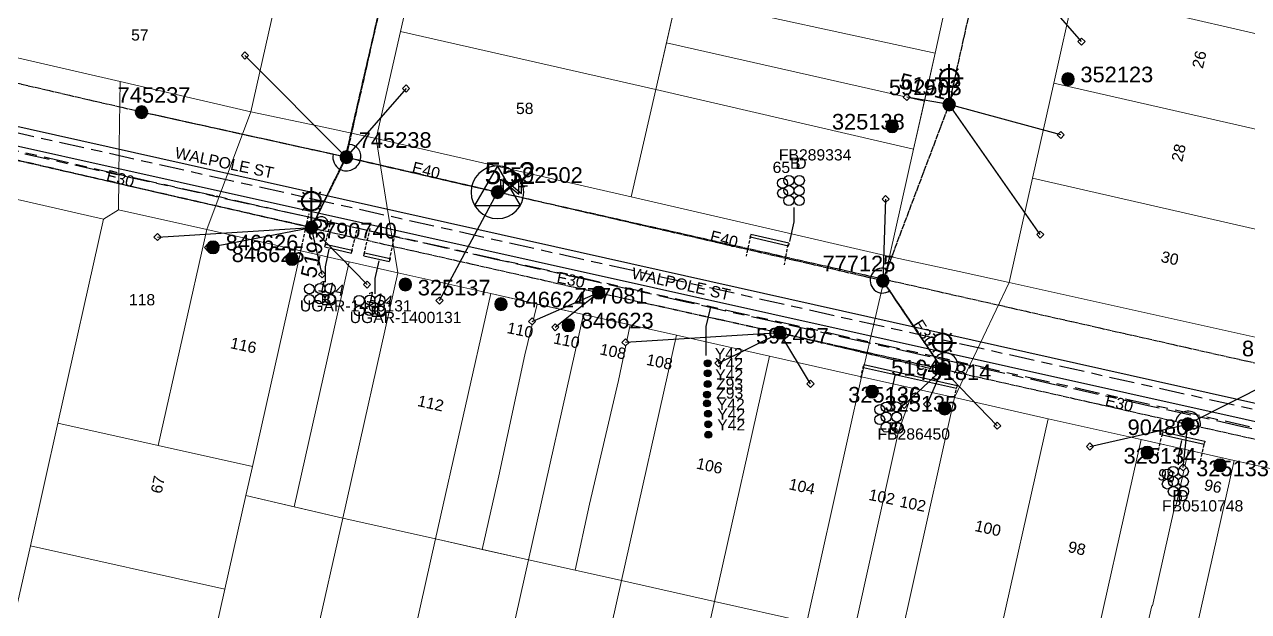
# Model space of a CAD drawing. Header units: metres. Extents: x 311347 to 316656, y 6252667 to 6255486.
# Drawn here: x 313749 to 313944.8, y 6254900.8 to 6254994.7 of the extents above; entities that cross this region are included whole.
import ezdxf
from ezdxf.enums import TextEntityAlignment as Align

# ---------------------------------------------------------------- set-up
doc = ezdxf.new("R2010")
doc.units = ezdxf.units.M
for name, pattern in [('Cable Exist OH', [1, 1, 0]), ('Cable Exist UG', [8.2, 4, -1.2, 1.8, -1.2]), ('DASHED', [0.75, 0.5, -0.25])]:
    doc.linetypes.add(name, pattern=pattern)
doc.layers.get('0').update_dxf_attribs({"color": 6})
doc.layers.add('Cadastre Land Parcels_SP_EXT', color=9, linetype='Continuous', lineweight=5)
doc.layers.add('Cadastre Roads_SP_EXT', color=7, linetype='Continuous', lineweight=5)
for name, color, linetype in [('Duct_SP_EXT', 7, 'Continuous'), ('Equip_LV_EXT', 7, 'Continuous'), ('Equip_SP_SL_EXT', 7, 'Continuous'), ('Mains_HV_EXT', 7, 'Continuous'), ('Mains_LV_EXT', 7, 'Continuous'), ('Mains_SL_EXT', 7, 'Continuous'), ('Mains_TR_EXT', 7, 'Continuous'), ('Services_SP_EXT', 7, 'Continuous'), ('Sub_SP_TR_HV_LV_EXT', 7, 'Continuous'), ('SupportsOH_SP_TR_HV_LV_SL_EXT', 7, 'Continuous'), ('Trench_SP_EXT', 7, 'Continuous')]:
    doc.layers.add(name, color=color, linetype=linetype)
doc.layers.add('UNKNOWN_FEATURES', color=1, linetype='DASHED', plot=False)
doc.styles.add('iecARIAL', font='arial.ttf', dxfattribs={"height": 2})
doc.styles.add('POLE_LABEL', font='arial.ttf')
doc.styles.get("Standard").update_dxf_attribs({"font": 'arial.ttf'})
doc.linetypes.add('Cable P UG', pattern='A,6,-0.5,["P",Standard,S=1.7,R=0,X=0.5,Y=-1],-2.9', length=9.4)

# ---------------------------------------------------------------- blocks, each defined once
blk = doc.blocks.new('SUB_POLE_EXT')
blk.add_wipeout([(0, 4.22), (0.42, 4.2), (0.83, 4.14), (1.21, 4.05), (1.62, 3.9), (1.99, 3.72), (2.35, 3.51), (2.68, 3.26), (2.99, 2.99), (3.28, 2.66), (3.52, 2.34), (3.76, 1.92), (3.9, 1.62), (4.04, 1.23), (4.18, 0.63), (4.22, 0), (4.18, -0.61), (4.06, -1.15), (3.9, -1.62), (3.58, -2.24), (3.22, -2.73), (2.97, -3.01), (2.68, -3.26), (2.36, -3.5), (2, -3.72), (1.64, -3.89), (1.25, -4.03), (0.82, -4.14), (0.42, -4.2), (0, -4.22), (-0.41, -4.2), (-0.8, -4.15), (-1.21, -4.05), (-1.62, -3.9), (-1.99, -3.73), (-2.35, -3.51), (-2.68, -3.26), (-2.96, -3.02), (-3.23, -2.72), (-3.51, -2.35), (-3.71, -2.01), (-3.91, -1.6), (-4.05, -1.21), (-4.16, -0.76), (-4.22, -0.14), (-4.21, 0.39), (-4.14, 0.83), (-4.03, 1.27), (-3.9, 1.63), (-3.71, 2.02), (-3.5, 2.37), (-3.28, 2.67), (-2.99, 2.99), (-2.68, 3.27), (-2.33, 3.52), (-1.98, 3.73), (-1.63, 3.9), (-1.2, 4.05), (-0.78, 4.15), (-0.4, 4.21)])
blk.add_line((2.16, 0.48), (2.16, 0.48, 0))
blk.add_lwpolyline([(-4.22, 0, 1), (4.22, 0, 1)], format="xyb", close=True)
blk.add_lwpolyline([(2.14, 0.52), (0, 4.22), (-3.66, -2.11), (3.66, -2.11)], close=True)
for tag, height, flags, p in [('ASSET_NUM', 3.5, 8, (2, 2)), ('STREET_CODE', 0.2, 9, (1.5, 0)), ('CONSTRUCTED_VOLTAGE', 0.2, 9, (1.5, -0.2)), ('OPERATING_VOLTAGE', 0.2, 9, (1.5, -0.6)), ('OPERATED_BY', 0.2, 9, (1.5, -0.8)), ('ORIENTATION', 0.2, 9, (1.5, -1.2)), ('OWNED_BY', 0.2, 9, (1.5, -1.4)), ('SECONDARY_VOLTAGE', 0.2, 9, (1.5, -1.6)), ('STATE', 0.2, 9, (1.5, -1.8)), ('SUBSTATION_TYPE', 0.2, 9, (1.5, -2)), ('NO_PHASES', 0.2, 9, (1.5, -0.4)), ('MAINTAINED_BY', 0.2, 9, (1.5, -1)), ('STREETNAME', 0.2, 9, (1.5, -2.8)), ('SUBURB', 0.2, 9, (1.5, -3)), ('Z', 0.2, 1, (1.5, -3.4)), ('USAGE', 0.2, 9, (1.5, -2.2)), ('LEGEND', 0.2, 9, (1.5, -2.4)), ('LOCATION', 0.2, 9, (1.5, -2.6)), ('NOTES', 0.2, 9, (1.5, -3.2))]:
    blk.add_attdef(tag, text='', height=height, dxfattribs=dict(flags=flags)).set_placement(p, align=Align.MIDDLE_LEFT)
blk = doc.blocks.new('DUCT_EXT')
blk.add_circle((0, 0.8), 0.8)
at = {"flags": 1}
blk.add_attdef('Z', (0, 0), '', height=0.2, dxfattribs=at)
at = {"flags": 9}
for tag, p in [('DUCT_CODE', (0, 0)), ('XSECT_TYPE', (0, -0.2)), ('STATE', (0, -0.6)), ('FB_REFERENCE', (0, -0.4)), ('NOTES', (0, -0.8))]:
    blk.add_attdef(tag, text='', height=0.2, dxfattribs=at).set_placement(p, align=Align.MIDDLE_LEFT)
blk = doc.blocks.new('LV_OH_LINKS_DISTFUSE_EXT')
for p, q in [((0, 0), (0.96, 0)), ((3.84, 0), (4.8, 0))]:
    blk.add_line(p, q)
blk.add_lwpolyline([(3.84, -1.2), (3.84, 1.2), (0.96, -1.2), (0.96, 1.2)], close=True)
at = {"flags": 9}
for tag, p in [('ACTUAL_STATUS', (0, 0)), ('CONSTRUCTED_VOLTAGE', (0, -0.2)), ('OPERATING_VOLTAGE', (0, -0.6)), ('ORIENTATION', (0, -0.8)), ('OWNED_BY', (0, -1)), ('STATE', (0, -1.2)), ('SWITCH_TYPE', (0, -1.4)), ('NO_PHASES', (0, -0.4)), ('USAGE', (0, -1.6)), ('NOTES', (0, -1.8))]:
    blk.add_attdef(tag, text='', height=0.2, dxfattribs=at).set_placement(p, align=Align.MIDDLE_LEFT)
at = {"flags": 1}
blk.add_attdef('Z', (0, 0), '', height=0.2, dxfattribs=at)
blk = doc.blocks.new('SL_LANTERN_EXT')
at = {"lineweight": 40}
for p, q in [((0, 1.97), (0, 6.47)), ((-2.25, 4.22), (2.25, 4.22)), ((-1.46, 5.68), (-1.06, 5.28)), ((1.46, 5.68), (1.06, 5.28)), ((-1.46, 2.76), (-1.06, 3.16)), ((0, 0), (0, 2.72)), ((1.46, 2.76), (1.06, 3.16))]:
    blk.add_line(p, q, dxfattribs=at)
blk.add_circle((0, 4.22), 1.5, dxfattribs=at)
at = {"style": 'iecARIAL', "flags": 8}
blk.add_attdef('ASSET_NUM', (1.5, 1.5), '', height=2.5, dxfattribs=at)
for tag, p, height, flags in [('OPERATING_VOLTAGE', (0.98, -1.65), 0.2, 9), ('ORIENTATION', (0.98, -1.85), 0.2, 9), ('OWNED_BY', (0.98, -2.05), 0.2, 9), ('CONSTRUCTED_VOLTAGE', (0.98, -0.65), 0.2, 9), ('CONTROL_TYPE', (0.98, -0.85), 0.2, 9), ('LANTERN_PURPOSE', (0.98, -1.05), 0.2, 9), ('LANTERN_TYPE', (0.98, -1.25), 0.2, 9), ('NO_PHASES', (0.98, -1.45), 0.2, 9), ('LNUMBER', (2.18, -3.25), 2.5, 8), ('STATE', (0.98, -2.25), 0.2, 9), ('USAGE', (0.98, -2.45), 0.2, 9), ('CEXIST', (0.98, -2.65), 0.2, 9), ('CNEW', (0.98, -2.85), 0.2, 9), ('CNUMBER', (0.98, -3.05), 0.2, 9), ('CREMOVE', (0.98, -3.25), 0.2, 9), ('CREPLACE', (0.98, -3.45), 0.2, 9), ('LKINGHEIGHT', (0.98, -3.65), 0.2, 9), ('LBRACKET', (0.98, -3.85), 0.2, 9), ('LBRACKETVOCAB', (0.98, -4.05), 0.2, 9), ('LCATEGORY', (0.98, -4.25), 0.2, 9), ('LCHARGE1', (0.98, -4.45), 0.2, 9), ('LCHARGE1PERCENT', (0.98, -4.65), 0.2, 9), ('LCHARGE2', (0.98, -4.85), 0.2, 9), ('LCHARGE2PERCENT', (0.98, -5.05), 0.2, 9), ('LCHARGE3', (0.98, -5.25), 0.2, 9), ('LCHARGE3PERCENT', (0.98, -5.45), 0.2, 9), ('LEXIST', (0.98, -5.65), 0.2, 9), ('LLAMP', (0.98, -5.85), 0.2, 9), ('LLAMPVOCAB', (0.98, -6.05), 0.2, 9), ('LMAST', (0.98, -6.25), 0.2, 9), ('LMASTVOCAB', (0.98, -6.45), 0.2, 9), ('LNEW', (0.98, -6.65), 0.2, 9), ('LANTNUMBER', (0.98, -6.85), 0.2, 9), ('LOUTREACH', (0.98, -7.25), 0.2, 9), ('LOUTREACHVOCAB', (0.98, -7.45), 0.2, 9), ('LRATECODE', (0.98, -7.65), 0.2, 9), ('LREMOVE', (0.98, -7.85), 0.2, 9), ('STREETNAME', (0.98, -9.25), 0.2, 9), ('SUBURB', (0.98, -9.45), 0.2, 1), ('LREPLACE', (0.98, -8.05), 0.2, 9), ('LTYPE', (0.98, -8.25), 0.2, 9), ('LTYPEVOCAB', (0.98, -8.45), 0.2, 9), ('LEGEND', (0.98, -8.65), 0.2, 9), ('LOCATION', (0.98, -8.85), 0.2, 9), ('NOTES', (0.98, -9.05), 0.2, 9)]:
    blk.add_attdef(tag, p, '', height=height, dxfattribs=dict(flags=flags))
blk = doc.blocks.new('CCP_EXT')
at = {"flags": 9}
for tag, p in [('STATE', (0, -1.8)), ('NOTES', (0, -2))]:
    blk.add_attdef(tag, text='', height=0.2, dxfattribs=at).set_placement(p, align=Align.MIDDLE_LEFT)
blk.add_wipeout([(0, 0.57), (0.57, 0), (0, -0.57), (-0.57, 0)])
blk.add_lwpolyline([(-0.57, 0), (0, 0.57), (0.57, 0), (0, -0.57), (-0.57, 0)])
at = {"flags": 1}
blk.add_attdef('Z', (0, 0), '', height=0.2, dxfattribs=at)
at = {"flags": 9}
for tag, p in [('CCP_TYPE', (0, 0)), ('CONSTRUCTED_VOLTAGE', (0, -0.2)), ('OPERATING_VOLTAGE', (0, -0.6)), ('ORIENTATION', (0, -0.8)), ('OWNED_BY', (0, -1)), ('NO_PHASES', (0, -0.4)), ('USAGE', (0, -1.2)), ('LEGEND', (0, -1.4)), ('LIFE_SUPPORT', (0, -1.6))]:
    blk.add_attdef(tag, text='', height=0.2, dxfattribs=at).set_placement(p, align=Align.MIDDLE_LEFT)
blk = doc.blocks.new('POLE_EXT')
blk.add_hatch(color=256).paths.add_polyline_path([(-1, 0, 1), (1, 0, 1)])
blk.add_lwpolyline([(-1, 0, 1), (1, 0, 1)], format="xyb", close=True)
for tag, height, flags, p in [('pNumber', 2.5, 8, (-17.84, 2.07)), ('OWNED_BY', 0.2, 9, (1.35, -0.4)), ('SPECIAL_USE', 0.2, 9, (1.35, -0.8)), ('STATE', 0.2, 9, (1.35, -1)), ('cLV', 0.2, 9, (1.35, -1.4)), ('hDepth', 0.2, 9, (1.35, -1.6)), ('hDia', 0.2, 9, (1.35, -1.8)), ('cHV', 0.2, 9, (1.35, -2)), ('PARENT', 0.2, 9, (1.35, -0.6)), ('USAGE', 0.2, 9, (1.35, -1.2)), ('cLinedev', 0.2, 9, (1.35, -3.4)), ('pExisting', 0.2, 9, (1.35, -3.8)), ('LBRACKET', 0.2, 9, (1.35, -2.2)), ('LExisting', 0.2, 9, (1.35, -2.4)), ('LANTNUMBER', 0.2, 9, (1.35, -2.6)), ('LOther', 0.2, 9, (1.35, -2.8)), ('LRemove', 0.2, 9, (1.35, -3)), ('LEGEND', 0.2, 9, (1.35, -3.2)), ('LOCATION', 0.2, 9, (1.35, -3.6)), ('PFNUMBER', 0.2, 9, (1.35, -4)), ('pFooting', 0.2, 9, (1.35, -4.4)), ('pNew', 0.2, 9, (1.35, -4.6)), ('pRelocate', 0.2, 9, (1.35, -5)), ('pRemove', 0.2, 9, (1.35, -5.2)), ('pReplace', 0.2, 9, (1.35, -5.4)), ('pStay', 0.2, 9, (1.35, -5.6)), ('pType', 0.2, 9, (1.35, -5.8)), ('NEWPFNUMBER', 0.2, 9, (1.35, -4.2)), ('cspan', 0.2, 9, (1.35, -6)), ('STREETNAME', 0.2, 9, (1.35, -6.2)), ('SUBURB', 0.2, 9, (1.35, -6.4)), ('OPERATED_BY', 0.2, 9, (1.36, -7.01)), ('NOTES', 0.2, 9, (1.35, -6.6)), ('MAINTAINED_BY', 0.2, 9, (1.36, -6.81))]:
    blk.add_attdef(tag, text='', height=height, dxfattribs=dict(flags=flags)).set_placement(p, align=Align.MIDDLE_LEFT)
at = {"style": 'POLE_LABEL'}
for tag, height, flags, p in [('ASSET_NUM', 2.5, 8, (2, 2)), ('STRUCTURE_PLANT_NUMBER', 0.2, 9, (1.35, 0.03)), ('STREET_CODE', 0.2, 9, (1.35, -0.2))]:
    blk.add_attdef(tag, text='', height=height, dxfattribs=dict(at, flags=flags)).set_placement(p, align=Align.MIDDLE_LEFT)
at = {"flags": 1}
blk.add_attdef('Z', (1.35, -7.33), '', height=0.2, dxfattribs=at)
blk = doc.blocks.new('End Shackle_EXT')
at = {"flags": 9}
for tag, p in [('USAGE', (0, -1.4)), ('NOTES', (0, -1.6))]:
    blk.add_attdef(tag, text='', height=0.2, dxfattribs=at).set_placement(p, align=Align.MIDDLE_LEFT)
blk.add_wipeout([(0, 0.25), (1.81, 0.25), (1.82, -0.25), (0, -0.25)])
blk.add_line((1.81, -1), (1.81, 1))
at = {"flags": 1}
blk.add_attdef('Z', (0, 0), '', height=0.2, dxfattribs=at)
at = {"flags": 9}
for tag, p in [('CONNECTOR_TYPE', (0, 0)), ('CONSTRUCTED_VOLTAGE', (0, -0.2)), ('OPERATING_VOLTAGE', (0, -0.6)), ('ORIENTATION', (0, -0.8)), ('OWNED_BY', (0, -1)), ('STATE', (0, -1.2)), ('NO_PHASES', (0, -0.4))]:
    blk.add_attdef(tag, text='', height=0.2, dxfattribs=at).set_placement(p, align=Align.MIDDLE_LEFT)
blk = doc.blocks.new('CABLE_LARGE_EXT')
h = blk.add_hatch(color=256)
edge = h.paths.add_edge_path()
edge.add_arc((0, 0.55), 0.55, 0, 360)
blk.add_circle((0, 0.55), 0.55)
at = {"flags": 1}
blk.add_attdef('Z', (0, 0), '', height=0.2, dxfattribs=at)
at = {"flags": 9}
for tag, p in [('COND_CODE', (0, 0)), ('STATE', (0, -0.4)), ('XSECT_SIZE', (0, -0.6)), ('FB_REFERENCE', (0, -0.2)), ('NOTES', (0, -0.8))]:
    blk.add_attdef(tag, text='', height=0.2, dxfattribs=at).set_placement(p, align=Align.MIDDLE_LEFT)

msp = doc.modelspace()

# ---------------------------------------------------------------- linework, layer by layer
at = {"layer": 'Cadastre Land Parcels_SP_EXT', "linetype": 'Continuous'}
for points in [[(313897.81, 6255004.29), (313856.69, 6255013.76), (313853.35, 6254999.13), (313894.68, 6254990.12), (313897.81, 6255004.29)], [(313964.7, 6255004.83), (313920.28, 6255014.97), (313916.93, 6254999.96), (313961.37, 6254989.71), (313964.7, 6255004.83)], [(313853.35, 6254999.13), (313812.41, 6255008.09), (313809.13, 6254993.6), (313850, 6254984.32), (313853.35, 6254999.13)], [(313788.9, 6254997.3), (313747.74, 6255006.83), (313744.03, 6254990.24), (313764.25, 6254985.56), (313785.19, 6254980.73), (313788.9, 6254997.3)], [(313961.37, 6254989.71), (313916.93, 6254999.96), (313913.66, 6254985.31), (313958.17, 6254975.17), (313961.37, 6254989.71)], [(313894.68, 6254990.12), (313853.35, 6254999.13), (313851.68, 6254991.74), (313892.97, 6254982.45), (313894.68, 6254990.12)], [(313892.97, 6254982.45), (313851.68, 6254991.74), (313850, 6254984.32), (313891.25, 6254974.75), (313892.97, 6254982.45)], [(313891.25, 6254974.75), (313850, 6254984.32), (313846.06, 6254967.1), (313887.4, 6254957.58), (313891.25, 6254974.75)], [(313958.17, 6254975.17), (313913.66, 6254985.31), (313910.27, 6254970.09), (313954.8, 6254959.9), (313958.17, 6254975.17)], [(313951.19, 6254943.51), (313954.8, 6254959.9), (313910.27, 6254970.09), (313906.55, 6254953.42), (313951.19, 6254943.51)], [(313778.11, 6254961.91), (313763.99, 6254965.06), (313761.6, 6254963.54), (313754.29, 6254930.92), (313770.36, 6254927.33), (313778.11, 6254961.91)], [(313793.17, 6254958.46), (313778.11, 6254961.91), (313770.36, 6254927.33), (313785.43, 6254923.96), (313793.17, 6254958.46)], [(313800.93, 6254956.72), (313793.17, 6254958.46), (313785.43, 6254923.97), (313784.38, 6254919.3), (313792.11, 6254917.51), (313800.93, 6254956.72)], [(313808.69, 6254954.98), (313800.93, 6254956.72), (313792.11, 6254917.51), (313799.88, 6254915.71), (313808.69, 6254954.98)], [(313823.56, 6254951.64), (313808.69, 6254954.98), (313799.88, 6254915.71), (313814.75, 6254912.37), (313823.56, 6254951.64)], [(313824.84, 6254922.48), (313829.04, 6254941.85), (313831, 6254949.97), (313823.56, 6254951.64), (313814.75, 6254912.37), (313822.19, 6254910.7), (313824.84, 6254922.48)], [(313838.43, 6254948.3), (313831, 6254949.97), (313829.04, 6254941.85), (313824.84, 6254922.48), (313822.19, 6254910.7), (313829.62, 6254909.03), (313838.43, 6254948.3)], [(313839.35, 6254917.95), (313844.04, 6254937.75), (313845.87, 6254946.63), (313838.43, 6254948.3), (313829.62, 6254909.03), (313837.06, 6254907.36), (313839.35, 6254917.95)], [(313853.3, 6254944.96), (313845.87, 6254946.63), (313844.04, 6254937.75), (313839.35, 6254917.95), (313837.06, 6254907.36), (313844.5, 6254905.7), (313853.3, 6254944.96)], [(313868.18, 6254941.63), (313853.3, 6254944.96), (313844.5, 6254905.7), (313859.37, 6254902.36), (313868.18, 6254941.63)], [(313882.88, 6254938.34), (313868.18, 6254941.63), (313859.37, 6254902.36), (313874.15, 6254899.06), (313882.88, 6254938.34)], [(313874.15, 6254899.06), (313881.7, 6254897.37), (313884.7, 6254911.05), (313888.83, 6254929.54), (313891.3, 6254936.46), (313882.88, 6254938.34), (313874.15, 6254899.06)], [(313881.7, 6254897.37), (313889.02, 6254895.73), (313897.81, 6254935), (313891.3, 6254936.46), (313888.83, 6254929.54), (313884.7, 6254911.05), (313881.7, 6254897.37)], [(313912.79, 6254931.61), (313897.81, 6254935), (313889.02, 6254895.73), (313903.98, 6254892.34), (313912.79, 6254931.61)], [(313770.36, 6254927.33), (313754.29, 6254930.92), (313749.89, 6254911.29), (313781.02, 6254904.33), (313784.38, 6254919.3), (313785.43, 6254923.96), (313770.36, 6254927.33)], [(313927.66, 6254928.27), (313912.79, 6254931.61), (313903.98, 6254892.34), (313918.85, 6254889.01), (313927.66, 6254928.27)], [(313935.22, 6254926.58), (313927.66, 6254928.27), (313918.85, 6254889.01), (313926.13, 6254887.37), (313929.35, 6254901.69), (313929.46, 6254901.67), (313932.99, 6254917.39), (313933.15, 6254917.36), (313935.22, 6254926.58)], [(313942.53, 6254924.94), (313935.22, 6254926.58), (313933.15, 6254917.36), (313932.99, 6254917.39), (313929.46, 6254901.67), (313929.35, 6254901.69), (313926.13, 6254887.37), (313933.72, 6254885.67), (313942.53, 6254924.94)], [(313957.4, 6254921.6), (313942.53, 6254924.94), (313933.72, 6254885.67), (313948.04, 6254882.45), (313948.6, 6254882.33), (313957.4, 6254921.6)], [(313775.52, 6254879.83), (313776.11, 6254879.7), (313791.07, 6254876.44), (313799.88, 6254915.71), (313784.38, 6254919.3), (313781.02, 6254904.33), (313776.63, 6254884.79), (313775.52, 6254879.83)], [(313805.95, 6254873.1), (313814.75, 6254912.37), (313799.88, 6254915.71), (313791.07, 6254876.44), (313805.95, 6254873.1)], [(313820.82, 6254869.77), (313829.63, 6254909.03), (313814.75, 6254912.37), (313805.95, 6254873.1), (313820.82, 6254869.77)], [(313776.63, 6254884.79), (313781.02, 6254904.34), (313749.89, 6254911.29), (313745.51, 6254891.73), (313744.95, 6254889.23), (313747, 6254886.05), (313775.52, 6254879.83), (313776.63, 6254884.79)], [(313835.69, 6254866.43), (313844.5, 6254905.7), (313829.63, 6254909.03), (313820.82, 6254869.77), (313835.69, 6254866.43)], [(313850.56, 6254863.09), (313859.37, 6254902.36), (313844.5, 6254905.7), (313835.69, 6254866.43), (313850.56, 6254863.09)], [(313865.43, 6254859.75), (313874.15, 6254899.06), (313859.37, 6254902.36), (313850.56, 6254863.09), (313865.43, 6254859.75)]]:
    msp.add_lwpolyline(points, close=True, dxfattribs=at)
at = {"layer": 'Cadastre Roads_SP_EXT', "linetype": 'Continuous'}
msp.add_lwpolyline([(313725.85, 6254896.02), (313744.95, 6254889.23), (313745.51, 6254891.73), (313749.89, 6254911.29), (313754.29, 6254930.92), (313761.6, 6254963.54), (313750.18, 6254966.16), (313741.93, 6254968.05), (313734.64, 6254935.32), (313730.24, 6254915.67), (313725.85, 6254896.02)], close=True, dxfattribs=at)
at = {"layer": 'Duct_SP_EXT'}
for p, q in [((313865.1, 6254960.64), (313865.15, 6254960.87)), ((313871.2, 6254959.25), (313865.1, 6254960.64)), ((313865.21, 6254961.11), (313865.15, 6254960.87)), ((313871.3, 6254959.71), (313865.21, 6254961.11)), ((313797, 6254959.1), (313797.05, 6254959.33)), ((313797, 6254959.1), (313801.29, 6254958.13)), ((313797.11, 6254959.56), (313797.05, 6254959.33)), ((313797.11, 6254959.56), (313801.4, 6254958.6)), ((313801.29, 6254958.13), (313801.35, 6254958.37)), ((313801.4, 6254958.6), (313801.35, 6254958.37)), ((313871.2, 6254959.25), (313871.25, 6254959.48)), ((313871.3, 6254959.71), (313871.25, 6254959.48)), ((313803.25, 6254957.69), (313803.3, 6254957.93)), ((313803.25, 6254957.69), (313807.34, 6254956.77)), ((313803.35, 6254958.16), (313803.3, 6254957.93)), ((313803.35, 6254958.16), (313807.45, 6254957.24)), ((313807.34, 6254956.77), (313807.4, 6254957.01)), ((313807.45, 6254957.24), (313807.4, 6254957.01)), ((313883.2, 6254939.76), (313883.25, 6254940)), ((313883.3, 6254940.23), (313883.25, 6254940)), ((313898.23, 6254936.9), (313898.18, 6254936.66)), ((313898.12, 6254936.43), (313898.18, 6254936.66)), ((313931.05, 6254929.03), (313931.1, 6254929.26)), ((313931.05, 6254929.03), (313937.74, 6254927.54)), ((313931.15, 6254929.5), (313931.1, 6254929.26)), ((313931.15, 6254929.5), (313937.84, 6254928.01)), ((313937.74, 6254927.54), (313937.79, 6254927.77)), ((313937.84, 6254928.01), (313937.79, 6254927.77))]:
    msp.add_line(p, q, dxfattribs=at)
for points in [[(313872.06, 6254965.44), (313872.08, 6254963.13), (313871.38, 6254959.97)], [(313797.1, 6254953.48), (313797.11, 6254955.93), (313797.73, 6254958.76)], [(313805.08, 6254951.62), (313805.08, 6254954.07), (313805.7, 6254956.9)], [(313887.75, 6254934.48), (313887.75, 6254936.09), (313888.28, 6254938.55)], [(313933.61, 6254924.21), (313933.61, 6254925.61), (313934.18, 6254928.13)]]:
    msp.add_lwpolyline(points, dxfattribs=at)
at = {"layer": 'Mains_LV_EXT', "linetype": 'Cable Exist OH'}
for points in [[(313896.94, 6254981.9), (313903.01, 6255009.29)], [(313800.45, 6254973.46), (313808.41, 6255008.56)], [(313800.45, 6254973.46), (313794.88, 6254962.21)], [(313840.83, 6254951.79), (313869.85, 6254945.38)], [(313935.13, 6254930.75), (313958.12, 6254925.6)]]:
    msp.add_lwpolyline(points, dxfattribs=at)
at = {"layer": 'Mains_LV_EXT', "linetype": 'Continuous'}
for points in [[(313802.69, 6254972.95, 0.499024), (313800.92, 6254975.51)], [(313798.37, 6254973.92, 0.34391), (313799.44, 6254971.53)], [(313799.44, 6254971.53, 0.468459), (313802.69, 6254972.95)], [(313795.95, 6254961.92, 2.154513), (313795.62, 6254963.53)], [(313886.78, 6254955.64, 1.550673), (313887.4, 6254952.07)], [(313897.75, 6254938.9, 1.100691), (313894.71, 6254941.24)], [(313937.08, 6254930.31, 1.032478), (313933.17, 6254931.18)]]:
    msp.add_lwpolyline(points, format="xyb", dxfattribs=at)
at = {"layer": 'Mains_SL_EXT', "linetype": 'Cable Exist OH'}
msp.add_lwpolyline([(313896.94, 6254981.9), (313903.01, 6255009.33), (313912.37, 6255051.61)], dxfattribs=at)
at = {"layer": 'Services_SP_EXT'}
msp.add_lwpolyline([(313961.61, 6254944.07), (313935.13, 6254930.75)], dxfattribs=at)
at = {"layer": 'Trench_SP_EXT', "linetype": 'Cable Exist UG'}
msp.add_lwpolyline([(313764, 6254970.7), (313741.02, 6254976.02), (313741.02, 6254976.02), (313727.49, 6254979.02), (313712.6, 6254982.33), (313697.73, 6254985.64), (313696.15, 6254985.99), (313696.15, 6254985.99), (313681.63, 6254989.21), (313670.2, 6254991.74), (313661.96, 6254993.57), (313661.37, 6254993.7)], dxfattribs=at)
at = {"layer": 'UNKNOWN_FEATURES'}
for points in [[(313793.17, 6254958.46), (313794.49, 6254964.45)], [(313797.05, 6254959.33), (313798.09, 6254963.7)], [(313801.35, 6254958.37), (313802.35, 6254962.76)], [(313803.3, 6254957.93), (313804.31, 6254962.24)], [(313807.4, 6254957.01), (313808.29, 6254961.37)], [(313865.15, 6254960.87), (313864.44, 6254957.65)], [(313871.1, 6254959.51), (313870.54, 6254956.24)], [(313887.4, 6254957.58), (313886.52, 6254952.59)], [(313882.83, 6254938.18), (313883.21, 6254940.03)], [(313897.81, 6254935), (313898.14, 6254936.72)], [(313930.26, 6254925.78), (313931.01, 6254928.99)], [(313937.71, 6254927.5), (313936.98, 6254924.29)]]:
    msp.add_lwpolyline(points, dxfattribs=at)

# ---------------------------------------------------------------- block references
at = {"layer": 'Duct_SP_EXT'}
for p in [(313870.27, 6254968.51), (313871.28, 6254968.93), (313872.96, 6254968.93), (313870.28, 6254966.89), (313871.28, 6254967.31), (313872.94, 6254967.31), (313871.27, 6254965.73), (313872.95, 6254965.71), (313885.82, 6254932.27), (313886.84, 6254932.68), (313888.53, 6254932.69), (313885.82, 6254930.67), (313886.85, 6254931.08), (313886.86, 6254929.47), (313888.53, 6254931.08), (313888.55, 6254929.47), (313931.86, 6254921.94), (313932.78, 6254922.36), (313934.41, 6254922.37), (313931.84, 6254920.36), (313932.81, 6254920.75), (313934.41, 6254920.75), (313932.8, 6254919.17), (313934.43, 6254919.17)]:
    msp.add_blockref('DUCT_EXT', p, dxfattribs=at)
for name, p, rotation in [('DUCT_EXT', (313795.34, 6254952.38), 90.16554697401412), ('DUCT_EXT', (313797.04, 6254952.45), 89.76803453519958), ('DUCT_EXT', (313798.66, 6254952.45), 89.76803453519958), ('DUCT_EXT', (313795.33, 6254950.71), 90.05464335570322), ('DUCT_EXT', (313797.04, 6254950.77), 89.76803453519958), ('DUCT_EXT', (313798.65, 6254950.77), 89.76803453519958), ('DUCT_EXT', (313803.31, 6254950.53), 90.16554697401412), ('DUCT_EXT', (313805.02, 6254950.6), 89.76803453519958), ('DUCT_EXT', (313806.63, 6254950.59), 89.76803453519958), ('DUCT_EXT', (313803.31, 6254948.86), 90.05464335570322), ('DUCT_EXT', (313805.02, 6254948.91), 89.76803453519958), ('DUCT_EXT', (313806.62, 6254948.91), 89.76803453519958), ('CABLE_LARGE_EXT', (313858.84, 6254937.15), 90), ('CABLE_LARGE_EXT', (313858.73, 6254935.48), 90), ('CABLE_LARGE_EXT', (313858.72, 6254934.05), 90), ('CABLE_LARGE_EXT', (313858.89, 6254932.4), 90), ('CABLE_LARGE_EXT', (313858.92, 6254930.73), 90), ('CABLE_LARGE_EXT', (313858.94, 6254929.05), 90)]:
    msp.add_blockref(name, p, dxfattribs=dict(at, rotation=rotation))
at = {"layer": 'Equip_SP_SL_EXT'}
ref = msp.add_blockref('SL_LANTERN_EXT', (313896.94, 6254981.9), dxfattribs=at)
ref.add_attrib('ASSET_NUM', '51917', dxfattribs={"layer": '0', "height": 2.5, "rotation": 345.8209, "style": 'iecARIAL'}).set_placement((313898.44, 6254983.4), align=Align.MIDDLE_RIGHT)
ref = msp.add_blockref('SL_LANTERN_EXT', (313794.88, 6254962.21), dxfattribs=at)
ref.add_attrib('ASSET_NUM', '51939', dxfattribs={"layer": '0', "height": 2.5, "rotation": 77.7601, "style": 'iecARIAL'}).set_placement((313796.38, 6254963.71), align=Align.MIDDLE_RIGHT)
ref = msp.add_blockref('SL_LANTERN_EXT', (313895.85, 6254939.56), dxfattribs=at)
ref.add_attrib('ASSET_NUM', '51940', dxfattribs={"layer": '0', "height": 2.5, "rotation": 0.2923, "style": 'iecARIAL'}).set_placement((313897.35, 6254941.06), align=Align.TOP_RIGHT)
at = {"layer": 'Sub_SP_TR_HV_LV_EXT'}
ref = msp.add_blockref('SUB_POLE_EXT', (313824.65, 6254967.86), dxfattribs=at)
ref.add_attrib('ASSET_NUM', '552', dxfattribs={"layer": '0', "height": 3.5}).set_placement((313826.65, 6254968.11), align=Align.BOTTOM_CENTER)
at = {"layer": 'SupportsOH_SP_TR_HV_LV_SL_EXT'}
ref = msp.add_blockref('POLE_EXT', (313915.94, 6254985.95), dxfattribs=at)
ref.add_attrib('ASSET_NUM', '352123', dxfattribs={"layer": '0', "height": 2.5, "style": 'POLE_LABEL'}).set_placement((313917.94, 6254986.7), align=Align.MIDDLE_LEFT)
ref = msp.add_blockref('POLE_EXT', (313767.69, 6254980.67), dxfattribs=at)
ref.add_attrib('ASSET_NUM', '745237', dxfattribs={"layer": '0', "height": 2.5, "style": 'POLE_LABEL'}).set_placement((313769.69, 6254981.42), align=Align.BOTTOM_CENTER)
ref = msp.add_blockref('POLE_EXT', (313887.82, 6254978.39), dxfattribs=at)
ref.add_attrib('ASSET_NUM', '325138', dxfattribs={"layer": '0', "height": 2.5, "style": 'POLE_LABEL'}).set_placement((313889.82, 6254979.14), align=Align.MIDDLE_RIGHT)
ref = msp.add_blockref('POLE_EXT', (313800.45, 6254973.46), dxfattribs=at)
ref.add_attrib('ASSET_NUM', '745238', dxfattribs={"layer": '0', "height": 2.5, "style": 'POLE_LABEL'}).set_placement((313802.45, 6254974.21), align=Align.BOTTOM_LEFT)
ref = msp.add_blockref('POLE_EXT', (313794.88, 6254962.21), dxfattribs=at)
ref.add_attrib('ASSET_NUM', '790740', dxfattribs={"layer": '0', "height": 2.5, "style": 'POLE_LABEL'}).set_placement((313796.88, 6254962.96), align=Align.TOP_LEFT)
ref = msp.add_blockref('POLE_EXT', (313791.77, 6254957.18), dxfattribs=at)
ref.add_attrib('ASSET_NUM', '846625', dxfattribs={"layer": '0', "height": 2.5, "style": 'POLE_LABEL'}).set_placement((313793.77, 6254957.93), align=Align.MIDDLE_RIGHT)
ref = msp.add_blockref('POLE_EXT', (313886.31, 6254953.69), dxfattribs=at)
ref.add_attrib('ASSET_NUM', '777125', dxfattribs={"layer": '0', "height": 2.5, "style": 'POLE_LABEL'}).set_placement((313888.31, 6254954.44), align=Align.BOTTOM_RIGHT)
ref = msp.add_blockref('POLE_EXT', (313840.83, 6254951.79), dxfattribs=at)
ref.add_attrib('ASSET_NUM', '777081', dxfattribs={"layer": '0', "height": 2.5, "style": 'POLE_LABEL'}).set_placement((313842.83, 6254952.54), align=Align.TOP_CENTER)
ref = msp.add_blockref('POLE_EXT', (313825.21, 6254949.94), dxfattribs=at)
ref.add_attrib('ASSET_NUM', '846624', dxfattribs={"layer": '0', "height": 2.5, "style": 'POLE_LABEL'}).set_placement((313827.21, 6254950.69), align=Align.MIDDLE_LEFT)
ref = msp.add_blockref('POLE_EXT', (313869.85, 6254945.38), dxfattribs=at)
ref.add_attrib('ASSET_NUM', '592497', dxfattribs={"layer": '0', "height": 2.5, "rotation": 359.9687, "style": 'POLE_LABEL'}).set_placement((313871.85, 6254946.13), align=Align.TOP_CENTER)
ref = msp.add_blockref('POLE_EXT', (313947.61, 6254940.1), dxfattribs=at)
ref.add_attrib('ASSET_NUM', '822932', dxfattribs={"layer": '0', "height": 2.5, "style": 'POLE_LABEL'}).set_placement((313949.61, 6254940.85), align=Align.BOTTOM_CENTER)
ref = msp.add_blockref('POLE_EXT', (313895.85, 6254939.56), dxfattribs=at)
ref.add_attrib('ASSET_NUM', '791814', dxfattribs={"layer": '0', "height": 2.5, "style": 'POLE_LABEL'}).set_placement((313897.85, 6254940.31), align=Align.TOP_CENTER)
ref = msp.add_blockref('POLE_EXT', (313935.13, 6254930.75), dxfattribs=at)
ref.add_attrib('ASSET_NUM', '904809', dxfattribs={"layer": '0', "height": 2.5, "style": 'POLE_LABEL'}).set_placement((313937.13, 6254931.5), align=Align.TOP_RIGHT)
ref = msp.add_blockref('POLE_EXT', (313940.28, 6254924.16), dxfattribs=at)
ref.add_attrib('ASSET_NUM', '325133', dxfattribs={"layer": '0', "height": 2.5, "style": 'POLE_LABEL'}).set_placement((313942.28, 6254924.91), align=Align.TOP_CENTER)

# ---------------------------------------------------------------- texts
at = {"layer": 'Cadastre Land Parcels_SP_EXT'}
for s, p in [('57', (313766.02, 6254992.13)), ('58', (313827.61, 6254980.37)), ('65', (313868.68, 6254970.94)), ('118', (313765.67, 6254949.75))]:
    msp.add_text(s, height=1.8, dxfattribs=at).set_placement(p)
for s, rotation, p in [('26', 77.4194, (313937.53, 6254987.54)), ('28', 77.4522, (313934.22, 6254972.62)), ('30', 347.4424, (313930.7, 6254956.73)), ('114', 348.4417, (313795.8, 6254952.04)), ('114', 348.443, (313803.56, 6254950.3)), ('110', 348.4358, (313826.05, 6254945.34)), ('110', 348.442, (313833.48, 6254943.68)), ('116', 347.8535, (313781.76, 6254942.92)), ('108', 348.442, (313840.91, 6254941.92)), ('108', 348.4432, (313848.35, 6254940.25)), ('112', 347.3996, (313811.72, 6254933.67)), ('106', 347.4024, (313856.34, 6254923.66)), ('96', 348.4411, (313930.17, 6254921.89)), ('67', 78.2418, (313770.89, 6254919.52)), ('104', 347.3989, (313871.14, 6254920.35)), ('96', 348.4392, (313937.61, 6254920.22)), ('102', 348.4876, (313883.93, 6254918.64)), ('102', 348.4836, (313888.89, 6254917.53)), ('100', 347.4015, (313900.9, 6254913.67)), ('98', 347.3984, (313915.82, 6254910.31))]:
    msp.add_text(s, height=1.8, rotation=rotation, dxfattribs=at).set_placement(p)
at = {"layer": 'Cadastre Roads_SP_EXT'}
for rotation, p in [(348.103, (313772.9, 6254973.36)), (347.2215, (313845.99, 6254954.08))]:
    msp.add_text('WALPOLE ST', height=1.8, rotation=rotation, dxfattribs=at).set_placement(p)
at = {"layer": 'Duct_SP_EXT'}
for s, p in [('FB289334', (313869.68, 6254972.94)), ('B', (313871.47, 6254971.61)), ('D', (313872.31, 6254971.6)), ('UGAR-1400131', (313793.03, 6254948.78)), ('B', (313796.36, 6254949.75)), ('D', (313797.19, 6254949.74)), ('UGAR-1400131', (313801, 6254946.92)), ('B', (313804.33, 6254947.89)), ('D', (313805.16, 6254947.89)), ('Z93', (313859.62, 6254936.26)), ('Z93', (313859.65, 6254934.83)), ('Y42', (313859.75, 6254933.03)), ('Y42', (313859.82, 6254931.45)), ('Y42', (313859.82, 6254929.73)), ('B', (313887.18, 6254929.21)), ('D', (313888, 6254929.21)), ('FB286450', (313885.46, 6254928.27)), ('B', (313932.68, 6254918.41)), ('D', (313933.43, 6254918.41)), ('FB0510748', (313931, 6254916.77))]:
    msp.add_text(s, height=1.8, dxfattribs=at).set_placement(p)
at = {"layer": 'Mains_LV_EXT'}
for s, rotation, p in [('E40', 345.9615, (313810.85, 6254971.04)), ('E30', 345.8759, (313761.92, 6254969.72)), ('E40', 345.9299, (313858.53, 6254960.04)), ('E30', 348.2431, (313834.02, 6254953.41)), ('E30', 302.3722, (313891.05, 6254946.74)), ('E30', 346.2804, (313921.78, 6254933.74))]:
    msp.add_text(s, height=1.8, rotation=rotation, dxfattribs=at).set_placement(p)

# ---------------------------------------------------------------- next in the draw order: linework, layer by layer
at = {"layer": 'Cadastre Land Parcels_SP_EXT', "linetype": 'Continuous'}
msp.add_lwpolyline([(313850, 6254984.32), (313809.13, 6254993.6), (313805.24, 6254976.46), (313846.06, 6254967.1), (313850, 6254984.32)], close=True, dxfattribs=at)
at = {"layer": 'Mains_LV_EXT', "linetype": 'Cable Exist OH'}
msp.add_lwpolyline([(313800.52, 6254973.43), (313824.65, 6254967.86)], dxfattribs=at)

# ---------------------------------------------------------------- next in the draw order: block references
at = {"layer": 'Equip_LV_EXT'}
for p in [(313824.24, 6254968.77), (313824.65, 6254968.86)]:
    msp.add_blockref('LV_OH_LINKS_DISTFUSE_EXT', p, dxfattribs=at)
at = {"layer": 'Services_SP_EXT'}
for p in [(313918.11, 6254991.96), (313784.23, 6254989.74), (313890.14, 6254983.09), (313914.78, 6254977.03), (313886.77, 6254966.77), (313770.23, 6254960.69), (313911.51, 6254961.07), (313796.58, 6254954.71), (313803.77, 6254953.07), (313815.36, 6254950.51), (313830.18, 6254947.19), (313845.13, 6254943.83), (313860, 6254940.5), (313874.74, 6254937.2), (313889.72, 6254933.84), (313893.42, 6254933.94), (313904.64, 6254930.5), (313919.46, 6254927.17), (313934.37, 6254923.83)]:
    msp.add_blockref('CCP_EXT', p, dxfattribs=at)
at = {"layer": 'Services_SP_EXT', "rotation": 90.0000000000002}
for p in [(313778.32, 6254959.02), (313833.9, 6254946.24)]:
    msp.add_blockref('CCP_EXT', p, dxfattribs=at)
at = {"layer": 'SupportsOH_SP_TR_HV_LV_SL_EXT'}
ref = msp.add_blockref('POLE_EXT', (313824.65, 6254967.86), dxfattribs=at)
ref.add_attrib('ASSET_NUM', '592502', dxfattribs={"layer": '0', "height": 2.5, "rotation": 359.9411, "style": 'POLE_LABEL'}).set_placement((313826.65, 6254968.61), align=Align.BOTTOM_LEFT)

# ---------------------------------------------------------------- next in the draw order: linework, layer by layer
at = {"layer": 'Cadastre Roads_SP_EXT', "linetype": 'Continuous'}
for points in [[(313937.22, 6255091.01), (313926.08, 6255093.69), (313918.03, 6255095.62), (313914.3, 6255078.76), (313911.04, 6255064.16), (313907.75, 6255049.21), (313904.41, 6255034.45), (313901.03, 6255018.86), (313897.81, 6255004.29), (313894.68, 6254990.12), (313891.25, 6254974.75), (313887.4, 6254957.58), (313898.53, 6254955.17), (313906.55, 6254953.42), (313910.27, 6254970.09), (313913.66, 6254985.31), (313916.93, 6254999.96), (313920.28, 6255014.97), (313923.6, 6255029.85), (313926.89, 6255044.66), (313937.22, 6255091.01)], [(313785.19, 6254980.73), (313764.25, 6254985.56), (313764.12, 6254975.31), (313763.99, 6254965.06), (313778.11, 6254961.91), (313781.75, 6254971.59), (313785.19, 6254980.73)], [(313846.06, 6254967.1), (313805.24, 6254976.46), (313806.96, 6254965.75), (313808.69, 6254954.98), (313823.56, 6254951.64), (313838.43, 6254948.3), (313853.3, 6254944.96), (313868.18, 6254941.63), (313882.88, 6254938.34), (313885.18, 6254948.11), (313887.4, 6254957.58), (313846.06, 6254967.1)], [(313951.19, 6254943.51), (313906.55, 6254953.42), (313902.38, 6254944.64), (313897.81, 6254935), (313912.79, 6254931.61), (313927.66, 6254928.27), (313942.53, 6254924.94), (313957.4, 6254921.6), (313972.27, 6254918.26), (313990.02, 6254914.28), (313991.43, 6254924.12), (313992.89, 6254934.28), (313969.46, 6254939.54), (313951.19, 6254943.51)]]:
    msp.add_lwpolyline(points, close=True, dxfattribs=at)
at = {"layer": 'Duct_SP_EXT'}
msp.add_lwpolyline([(313858.05, 6254941.74), (313858.04, 6254943.26), (313858.04, 6254946.35), (313858.67, 6254949.06), (313858.73, 6254949.34)], dxfattribs=at)
at = {"layer": 'Mains_LV_EXT', "linetype": 'Cable Exist OH'}
for points in [[(313800.45, 6254973.46), (313767.69, 6254980.67), (313724.35, 6254990.68), (313687.46, 6255004.73)], [(313886.31, 6254953.69), (313896.94, 6254981.9)], [(313794.88, 6254962.21), (313772.93, 6254967.17), (313747.16, 6254973.13)], [(313886.31, 6254953.69), (313824.65, 6254967.86)], [(313794.92, 6254962.16), (313840.83, 6254951.79)], [(313895.85, 6254939.56), (313935.13, 6254930.75)]]:
    msp.add_lwpolyline(points, dxfattribs=at)
at = {"layer": 'Mains_SL_EXT', "linetype": 'Cable Exist OH'}
for points in [[(313747.16, 6254973.13), (313772.93, 6254967.25), (313794.88, 6254962.21)], [(313895.85, 6254939.56), (313935.13, 6254930.75), (313958.12, 6254925.6), (313994.57, 6254917.45)]]:
    msp.add_lwpolyline(points, dxfattribs=at)
at = {"layer": 'Mains_TR_EXT', "linetype": 'Cable Exist OH'}
for points in [[(313747.16, 6254973.13), (313794.88, 6254962.21)], [(313794.92, 6254962.16), (313840.83, 6254951.79)], [(313895.85, 6254939.56), (313935.13, 6254930.75)], [(313935.13, 6254930.75), (313994.57, 6254917.45)]]:
    msp.add_lwpolyline(points, dxfattribs=at)
at = {"layer": 'Services_SP_EXT'}
for points in [[(313918.11, 6254991.96), (313903.01, 6255009.29)], [(313784.23, 6254989.74), (313800.45, 6254973.46)], [(313896.94, 6254981.9), (313890.14, 6254983.09)], [(313911.51, 6254961.07), (313896.94, 6254981.9)], [(313914.78, 6254977.03), (313896.94, 6254981.9)], [(313815.36, 6254950.51), (313824.65, 6254967.86)], [(313886.77, 6254966.77), (313886.31, 6254953.69)], [(313770.23, 6254960.69), (313794.88, 6254962.21)], [(313778.32, 6254959.02), (313794.88, 6254962.21)], [(313796.58, 6254954.71), (313794.88, 6254962.21)], [(313803.77, 6254953.07), (313794.92, 6254962.16)], [(313830.18, 6254947.19), (313840.83, 6254951.79)], [(313833.9, 6254946.24), (313840.83, 6254951.79)], [(313869.85, 6254945.38), (313845.13, 6254943.83)], [(313860, 6254940.5), (313869.85, 6254945.38)], [(313874.74, 6254937.2), (313869.85, 6254945.38)], [(313889.72, 6254933.84), (313895.85, 6254939.56)], [(313893.42, 6254933.94), (313895.85, 6254939.56)], [(313904.64, 6254930.5), (313895.85, 6254939.56)], [(313919.46, 6254927.17), (313935.13, 6254930.75)], [(313934.37, 6254923.83), (313935.13, 6254930.75)]]:
    msp.add_lwpolyline(points, dxfattribs=at)
at = {"layer": 'Trench_SP_EXT', "linetype": 'Cable Exist UG'}
msp.add_lwpolyline([(313958.45, 6254927.06), (313943.6, 6254930.38), (313928.76, 6254933.7), (313913.86, 6254937.04), (313898.97, 6254940.39), (313898.97, 6254940.39), (313892.42, 6254941.86), (313884.05, 6254943.73), (313883.18, 6254943.92), (313883.18, 6254943.92), (313869.22, 6254947.05), (313854.36, 6254950.38), (313839.47, 6254953.72), (313824.58, 6254957.06), (313809.63, 6254960.42), (313808.2, 6254960.74), (313808.2, 6254960.74), (313794.48, 6254963.84), (313779.31, 6254967.28), (313778.11, 6254967.55), (313778.11, 6254967.55), (313765.18, 6254970.43), (313764, 6254970.7)], dxfattribs=at)

# ---------------------------------------------------------------- next in the draw order: block references
at = {"layer": 'Duct_SP_EXT', "rotation": 90}
for p in [(313858.85, 6254940.49), (313858.85, 6254938.9)]:
    msp.add_blockref('CABLE_LARGE_EXT', p, dxfattribs=at)
at = {"layer": 'Services_SP_EXT'}
msp.add_blockref('CCP_EXT', (313810.02, 6254984.45), dxfattribs=at)
at = {"layer": 'SupportsOH_SP_TR_HV_LV_SL_EXT'}
ref = msp.add_blockref('POLE_EXT', (313896.94, 6254981.9), dxfattribs=at)
ref.add_attrib('ASSET_NUM', '592503', dxfattribs={"layer": '0', "height": 2.5, "rotation": 0.0252, "style": 'POLE_LABEL'}).set_placement((313898.94, 6254982.65), align=Align.BOTTOM_RIGHT)
ref = msp.add_blockref('POLE_EXT', (313779.13, 6254959.04), dxfattribs=at)
ref.add_attrib('ASSET_NUM', '846626', dxfattribs={"layer": '0', "height": 2.5, "style": 'POLE_LABEL'}).set_placement((313781.13, 6254959.79), align=Align.MIDDLE_LEFT)
ref = msp.add_blockref('POLE_EXT', (313809.89, 6254953.09), dxfattribs=at)
ref.add_attrib('ASSET_NUM', '325137', dxfattribs={"layer": '0', "height": 2.5, "style": 'POLE_LABEL'}).set_placement((313811.89, 6254953.84), align=Align.TOP_LEFT)
ref = msp.add_blockref('POLE_EXT', (313835.99, 6254946.57), dxfattribs=at)
ref.add_attrib('ASSET_NUM', '846623', dxfattribs={"layer": '0', "height": 2.5, "style": 'POLE_LABEL'}).set_placement((313837.99, 6254947.32), align=Align.MIDDLE_LEFT)
ref = msp.add_blockref('POLE_EXT', (313884.6, 6254935.95), dxfattribs=at)
ref.add_attrib('ASSET_NUM', '325136', dxfattribs={"layer": '0', "height": 2.5, "style": 'POLE_LABEL'}).set_placement((313886.6, 6254936.7), align=Align.TOP_CENTER)
ref = msp.add_blockref('POLE_EXT', (313896.22, 6254933.26), dxfattribs=at)
ref.add_attrib('ASSET_NUM', '325135', dxfattribs={"layer": '0', "height": 2.5, "style": 'POLE_LABEL'}).set_placement((313898.22, 6254934.01), align=Align.MIDDLE_RIGHT)
ref = msp.add_blockref('POLE_EXT', (313928.66, 6254926.18), dxfattribs=at)
ref.add_attrib('ASSET_NUM', '325134', dxfattribs={"layer": '0', "height": 2.5, "style": 'POLE_LABEL'}).set_placement((313930.66, 6254926.93), align=Align.TOP_CENTER)

# ---------------------------------------------------------------- next in the draw order: texts
at = {"layer": 'Duct_SP_EXT'}
for p in [(313859.42, 6254941.13), (313859.48, 6254939.53), (313859.5, 6254937.73)]:
    msp.add_text('Y42', height=1.8, dxfattribs=at).set_placement(p)

# ---------------------------------------------------------------- next in the draw order: linework, layer by layer
at = {"layer": 'Cadastre Roads_SP_EXT', "linetype": 'Continuous'}
msp.add_lwpolyline([(313836.51, 6255114.21), (313827.98, 6255116.15), (313816.17, 6255118.84), (313812.49, 6255102.37), (313809.09, 6255087.26), (313805.7, 6255072.06), (313802.36, 6255057.19), (313799, 6255042.22), (313795.6, 6255027.16), (313792.24, 6255011.98), (313788.9, 6254997.3), (313785.19, 6254980.73), (313796.84, 6254978.25), (313805.24, 6254976.46), (313809.13, 6254993.6), (313812.41, 6255008.09), (313815.85, 6255023.24), (313819.15, 6255037.78), (313822.57, 6255052.82), (313825.94, 6255067.68), (313829.26, 6255082.28), (313832.7, 6255097.45), (313836.51, 6255114.21)], close=True, dxfattribs=at)
at = {"layer": 'Mains_HV_EXT', "linetype": 'Cable P UG'}
for points in [[(313313.98, 6254626.95), (313393.67, 6255057.64), (314093.34, 6254901.11), (314131.26, 6255065.45), (314335.25, 6255020.09), (314354.69, 6255104.98), (314657.21, 6255037.88), (314666.17, 6255075.6), (314725.03, 6255173.89), (314920.17, 6255199.14), (314890.37, 6255411.62), (315015.52, 6255427.88)], [(313317.04, 6254625.72), (313320.14, 6254642.18), (313396.04, 6255053.58), (314095.3, 6254897.96), (314133.66, 6255061.83), (314337.33, 6255016.89), (314356.86, 6255101.7), (314659.03, 6255034.71), (314668.42, 6255074.15), (314726.23, 6255171.41), (314922.82, 6255197.11), (314893.69, 6255409.18), (315016, 6255424.99)]]:
    msp.add_lwpolyline(points, dxfattribs=at)
at = {"layer": 'Mains_HV_EXT', "linetype": 'Cable Exist OH'}
msp.add_lwpolyline([(313824.65, 6254967.86), (313800.52, 6254973.43), (313767.69, 6254980.67), (313724.35, 6254990.68), (313619.74, 6255014.97)], dxfattribs=at)
at = {"layer": 'Mains_SL_EXT', "linetype": 'Cable Exist OH'}
msp.add_lwpolyline([(313794.88, 6254962.21), (313800.29, 6254973.29), (313808.41, 6255008.56), (313817.5, 6255048.59)], dxfattribs=at)
at = {"layer": 'Services_SP_EXT'}
msp.add_lwpolyline([(313810.02, 6254984.45), (313800.45, 6254973.46)], dxfattribs=at)

# ---------------------------------------------------------------- next in the draw order: block references
at = {"layer": 'Mains_LV_EXT', "rotation": 166.1836620384576}
msp.add_blockref('End Shackle_EXT', (313893.79, 6254939.71), dxfattribs=at)

# ---------------------------------------------------------------- next in the draw order: linework, layer by layer
at = {"layer": 'Duct_SP_EXT'}
for p, q in [((313898.12, 6254936.43), (313883.2, 6254939.76)), ((313898.23, 6254936.9), (313883.3, 6254940.23))]:
    msp.add_line(p, q, dxfattribs=at)
at = {"layer": 'Mains_HV_EXT', "linetype": 'Cable Exist OH'}
msp.add_lwpolyline([(313947.61, 6254940.1), (313824.65, 6254967.86)], dxfattribs=at)
at = {"layer": 'Mains_LV_EXT', "linetype": 'Cable Exist OH'}
for points in [[(313886.31, 6254953.69), (313895.85, 6254939.56)], [(313869.85, 6254945.38), (313893.79, 6254939.71)]]:
    msp.add_lwpolyline(points, dxfattribs=at)
at = {"layer": 'Mains_SL_EXT', "linetype": 'Cable Exist OH'}
for points in [[(313895.85, 6254939.56), (313886.31, 6254953.69), (313896.94, 6254981.9)], [(313794.92, 6254962.16), (313840.83, 6254951.79), (313869.85, 6254945.38), (313895.85, 6254939.56)]]:
    msp.add_lwpolyline(points, dxfattribs=at)
at = {"layer": 'Mains_TR_EXT', "linetype": 'Cable Exist UG'}
for points in [[(313317.18, 6254638.5), (313394.47, 6255056.44), (314094.09, 6254899.92), (314132.01, 6255064.26), (314336, 6255018.9), (314355.45, 6255103.79), (314657.95, 6255036.69), (314667.11, 6255075.22), (314725.64, 6255172.96), (314921.3, 6255198.28), (314891.5, 6255410.76), (315015.65, 6255426.89)], [(313320.25, 6254637.27), (313321.12, 6254642), (313321.12, 6254642), (313396.83, 6255052.38), (314096.05, 6254896.77), (314134.41, 6255060.64), (314338.08, 6255015.7), (314357.62, 6255100.51), (314659.78, 6255033.52), (314669.36, 6255073.77), (314726.84, 6255170.49), (314923.95, 6255196.25), (314894.82, 6255408.32), (315016.13, 6255424)]]:
    msp.add_lwpolyline(points, dxfattribs=at)
at = {"layer": 'Mains_TR_EXT', "linetype": 'Cable Exist OH'}
msp.add_lwpolyline([(313840.83, 6254951.79), (313895.85, 6254939.56)], dxfattribs=at)

doc.saveas('drawing.dxf')
